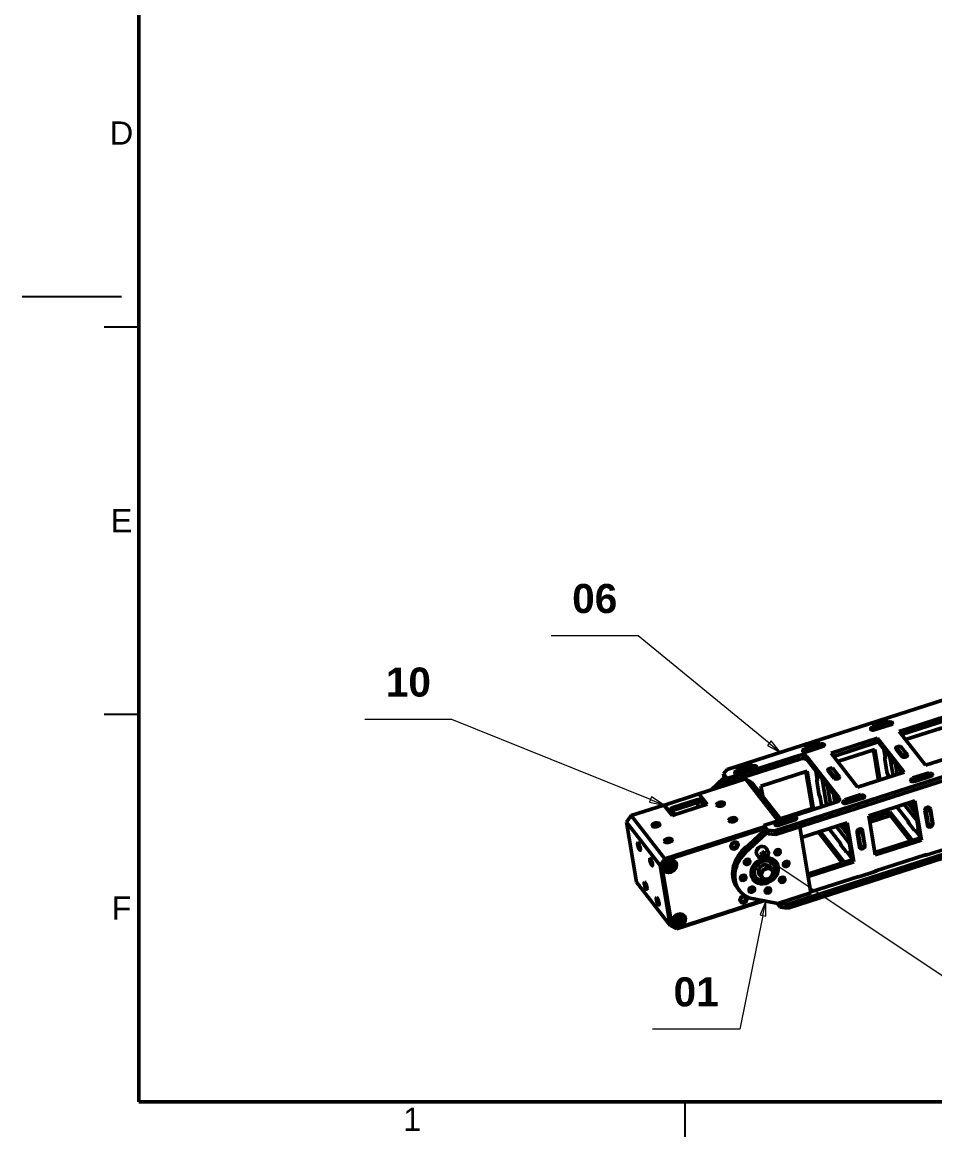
# Model space of a CAD drawing. Header units: millimetres. Extents: x 0 to 590, y 4 to 416.
# Drawn here: x -0.1 to 156.9, y 4 to 195.7 of the extents above; entities that cross this region are included whole.
import ezdxf

# ---------------------------------------------------------------- set-up
doc = ezdxf.new("R2010")
doc.units = ezdxf.units.MM
doc.layers.add('Sketch Geometry(INTECO)', color=7, linetype='Continuous', lineweight=50)
doc.layers.add('Symbols(INTECO)', color=7, linetype='Continuous', lineweight=18)
doc.layers.add('Visible Edges(INTECO)', color=7, linetype='Continuous', lineweight=50, true_color=0x262659)
doc.styles.add('Baloon tekst - INTECO', font='arialbd.ttf')
doc.styles.add('Current-ISO-INTECO', font='arial.ttf')

# ---------------------------------------------------------------- blocks, each defined once
blk = doc.blocks.new('Borders INTECO Okvir')
at = {"layer": 'Sketch Geometry(INTECO)'}
for p, q in [((20, 410), (20, 10)), ((20, 10), (584, 10))]:
    blk.add_line(p, q, dxfattribs=at)
at = {"layer": 'Sketch Geometry(INTECO)', "lineweight": 25}
for p, q in [((17, 148.5), (-0.07, 148.5)), ((14, 143.33), (20, 143.33)), ((14, 76.67), (20, 76.67)), ((114, 4), (114, 10))]:
    blk.add_line(p, q, dxfattribs=at)
at = {"layer": 'Symbols(INTECO)', "color": 7, "char_height": 4, "style": 'Current-ISO-INTECO'}
for s, insert, attachment_point in [('\\fArial|b0|i0;\\H4.0000;D', (17, 176.67), 5), ('\\fArial|b0|i0;\\H4.0000;E', (17, 110), 5), ('\\fArial|b0|i0;\\H4.0000;F', (17, 43.33), 5), ('\\fArial|b0|i0;\\H4.0000;1', (67, 5), 8)]:
    blk.add_mtext(s, dxfattribs=dict(at, insert=insert, attachment_point=attachment_point))
blk = doc.blocks.new('Balloon1')
at = {"layer": 'Symbols(INTECO)'}
blk.add_line((73.86, 75.79), (58.86, 75.79), dxfattribs=at)
at = {"layer": 'Symbols(INTECO)', "color": 7, "linetype": 'Continuous', "lineweight": 18}
for p, q in [((108.03, 62), (73.86, 75.79)), ((108.22, 62.46), (107.84, 61.54)), ((107.84, 61.54), (110.35, 61.06)), ((108.03, 62), (110.35, 61.06)), ((110.35, 61.06), (108.22, 62.46))]:
    blk.add_line(p, q, dxfattribs=at)
at = {"layer": 'Symbols(INTECO)', "color": 7, "linetype": 'Continuous', "lineweight": 18, "flags": 128}
blk.add_lwpolyline([(107.84, 61.54), (110.35, 61.06), (108.22, 62.46), (107.84, 61.54)], dxfattribs=at)
at = {"layer": 'Symbols(INTECO)', "color": 7}
blk.add_solid([(107.84, 61.54), (110.35, 61.06), (108.22, 62.46), (107.84, 61.54)], dxfattribs=at)
at = {"layer": 'Symbols(INTECO)', "color": 7, "insert": (66.36, 82.18), "char_height": 5, "attachment_point": 5, "style": 'Baloon tekst - INTECO'}
blk.add_mtext('10', dxfattribs=at)
blk = doc.blocks.new('Balloon2')
at = {"layer": 'Symbols(INTECO)'}
blk.add_line((105.93, 90.17), (90.93, 90.17), dxfattribs=at)
at = {"layer": 'Symbols(INTECO)', "color": 7, "linetype": 'Continuous', "lineweight": 18}
for p, q in [((128.46, 71.7), (105.93, 90.17)), ((128.78, 72.08), (128.14, 71.31)), ((128.14, 71.31), (130.39, 70.11)), ((128.46, 71.7), (130.39, 70.11)), ((130.39, 70.11), (128.78, 72.08))]:
    blk.add_line(p, q, dxfattribs=at)
at = {"layer": 'Symbols(INTECO)', "color": 7, "linetype": 'Continuous', "lineweight": 18, "flags": 128}
blk.add_lwpolyline([(128.14, 71.31), (130.39, 70.11), (128.78, 72.08), (128.14, 71.31)], dxfattribs=at)
at = {"layer": 'Symbols(INTECO)', "color": 7}
blk.add_solid([(128.14, 71.31), (130.39, 70.11), (128.78, 72.08), (128.14, 71.31)], dxfattribs=at)
at = {"layer": 'Symbols(INTECO)', "color": 7, "insert": (98.43, 96.56), "char_height": 5, "attachment_point": 5, "style": 'Baloon tekst - INTECO'}
blk.add_mtext('06', dxfattribs=at)
blk = doc.blocks.new('Balloon6')
at = {"layer": 'Symbols(INTECO)', "color": 7, "linetype": 'Continuous', "lineweight": 18}
for p, q in [((127.86, 44.51), (126.87, 42.16)), ((127.36, 42.06), (127.86, 44.51)), ((127.85, 41.97), (127.86, 44.51)), ((127.36, 42.06), (123.38, 22.51)), ((126.87, 42.16), (127.85, 41.97))]:
    blk.add_line(p, q, dxfattribs=at)
at = {"layer": 'Symbols(INTECO)'}
blk.add_line((123.38, 22.51), (108.38, 22.51), dxfattribs=at)
at = {"layer": 'Symbols(INTECO)', "color": 7, "linetype": 'Continuous', "lineweight": 18, "flags": 128}
blk.add_lwpolyline([(127.85, 41.97), (127.86, 44.51), (126.87, 42.16), (127.85, 41.97)], dxfattribs=at)
at = {"layer": 'Symbols(INTECO)', "color": 7}
blk.add_solid([(127.85, 41.97), (127.86, 44.51), (126.87, 42.16), (127.85, 41.97)], dxfattribs=at)
at = {"layer": 'Symbols(INTECO)', "color": 7, "insert": (115.88, 28.89), "char_height": 5, "attachment_point": 5, "style": 'Baloon tekst - INTECO'}
blk.add_mtext('01', dxfattribs=at)
blk = doc.blocks.new('Balloon11')
at = {"layer": 'Symbols(INTECO)', "color": 7, "linetype": 'Continuous', "lineweight": 18}
for p, q in [((129.14, 51.14), (127.06, 52.53)), ((129.42, 51.56), (127.06, 52.53)), ((127.06, 52.53), (128.86, 50.73)), ((128.86, 50.73), (129.42, 51.56)), ((129.14, 51.14), (172.99, 21.91))]:
    blk.add_line(p, q, dxfattribs=at)
at = {"layer": 'Symbols(INTECO)'}
blk.add_line((172.99, 21.91), (187.99, 21.91), dxfattribs=at)
at = {"layer": 'Symbols(INTECO)', "color": 7, "linetype": 'Continuous', "lineweight": 18, "flags": 128}
blk.add_lwpolyline([(129.42, 51.56), (127.06, 52.53), (128.86, 50.73), (129.42, 51.56)], dxfattribs=at)
at = {"layer": 'Symbols(INTECO)', "color": 7}
blk.add_solid([(129.42, 51.56), (127.06, 52.53), (128.86, 50.73), (129.42, 51.56)], dxfattribs=at)
at = {"layer": 'Symbols(INTECO)', "color": 7, "insert": (180.49, 28.17), "char_height": 5, "attachment_point": 5, "style": 'Baloon tekst - INTECO'}
blk.add_mtext('11', dxfattribs=at)

msp = doc.modelspace()

# ---------------------------------------------------------------- linework, layer by layer
at = {"layer": 'Visible Edges(INTECO)'}
for p, q in [((121.188, 67.15), (173.047, 83.827)), ((146.218, 74.58), (148.996, 75.474)), ((149.259, 75.138), (146.481, 74.244)), ((149.338, 74.871), (146.56, 73.977)), ((148.996, 75.474), (149.259, 75.138)), ((149.305, 74.86), (149.259, 75.138)), ((150.807, 73.731), (158.795, 76.299)), ((158.9, 75.667), (151.223, 73.198)), ((181.273, 73.292), (129.415, 56.615)), ((146.21, 74.426), (146.242, 74.436)), ((146.481, 74.244), (146.218, 74.58)), ((146.326, 73.934), (146.218, 74.58)), ((146.527, 73.968), (146.481, 74.244)), ((155.358, 67.903), (150.807, 73.731)), ((151.905, 72.325), (158.233, 74.36)), ((181.379, 72.66), (129.52, 55.983)), ((134.527, 70.821), (137.305, 71.714)), ((137.567, 71.378), (134.789, 70.484)), ((137.646, 71.111), (134.868, 70.218)), ((137.305, 71.714), (137.567, 71.378)), ((137.614, 71.101), (137.567, 71.378)), ((139.116, 69.971), (147.103, 72.54)), ((147.209, 71.907), (139.532, 69.439)), ((147.103, 72.54), (151.654, 66.712)), ((147.103, 72.54), (147.209, 71.907)), ((151.344, 66.612), (147.209, 71.907)), ((150.323, 70.993), (151.018, 71.216)), ((151.373, 69.648), (150.323, 70.993)), ((150.323, 70.993), (150.398, 70.546)), ((151.018, 71.216), (152.068, 69.871)), ((151.169, 71.043), (152.219, 69.698)), ((121.225, 65.62), (133.611, 69.603)), ((134.518, 70.666), (134.551, 70.676)), ((134.789, 70.484), (134.527, 70.821)), ((134.635, 70.174), (134.527, 70.821)), ((134.836, 70.208), (134.789, 70.484)), ((134.887, 69.452), (140.488, 62.279)), ((143.667, 64.143), (139.116, 69.971)), ((140.214, 68.565), (146.599, 70.619)), ((147.282, 65.306), (146.404, 70.556)), ((146.599, 70.619), (147.478, 65.369)), ((148.177, 70.668), (148.457, 68.995)), ((148.457, 68.995), (148.35, 69.133)), ((149.766, 66.104), (149.227, 69.323)), ((151.293, 69.4), (150.243, 70.745)), ((152.068, 69.871), (151.373, 69.648)), ((151.43, 69.312), (151.373, 69.648)), ((152.068, 69.871), (152.141, 69.431)), ((163.345, 70.471), (155.358, 67.903)), ((120.612, 66.404), (121.188, 67.15)), ((133.716, 68.971), (121.33, 64.988)), ((122.835, 67.061), (125.614, 67.954)), ((125.876, 67.618), (123.098, 66.725)), ((125.955, 67.351), (123.177, 66.458)), ((125.614, 67.954), (125.876, 67.618)), ((125.922, 67.341), (125.876, 67.618)), ((140.439, 61.845), (134.992, 68.82)), ((138.632, 67.233), (139.326, 67.456)), ((139.682, 65.888), (138.632, 67.233)), ((138.632, 67.233), (138.706, 66.786)), ((139.326, 67.456), (140.376, 66.111)), ((139.477, 67.283), (140.527, 65.938)), ((148.764, 66.43), (148.341, 68.958)), ((150.159, 68.13), (150.46, 66.328)), ((116.366, 62.999), (124.354, 65.567)), ((120.525, 65.598), (118.446, 63.667)), ((118.828, 63.79), (120.63, 65.463)), ((120.63, 65.463), (118.828, 63.79)), ((120.788, 65.682), (120.525, 65.598)), ((120.525, 65.598), (120.63, 65.463)), ((120.718, 65.772), (120.612, 66.404)), ((121.225, 65.62), (120.612, 66.404)), ((120.63, 65.463), (120.893, 65.548)), ((120.893, 65.548), (120.63, 65.463)), ((120.63, 65.463), (120.892, 65.127)), ((121.33, 64.988), (120.718, 65.772)), ((121.155, 65.212), (120.892, 65.127)), ((121.33, 64.988), (121.225, 65.62)), ((122.827, 66.906), (122.86, 66.917)), ((123.098, 66.725), (122.835, 67.061)), ((122.944, 66.414), (122.835, 67.061)), ((123.144, 66.448), (123.098, 66.725)), ((129.994, 58.344), (124.354, 65.567)), ((124.354, 65.567), (125.421, 65.022)), ((127.037, 64.328), (134.966, 66.877)), ((135.831, 60.471), (134.77, 66.815)), ((134.966, 66.877), (136.067, 60.297)), ((136.485, 66.908), (136.765, 65.236)), ((137.073, 62.67), (136.65, 65.199)), ((136.765, 65.236), (136.658, 65.373)), ((138.297, 61.014), (137.536, 65.563)), ((139.601, 65.64), (138.551, 66.985)), ((140.376, 66.111), (139.682, 65.888)), ((139.738, 65.552), (139.682, 65.888)), ((140.376, 66.111), (140.45, 65.671)), ((151.654, 66.712), (143.667, 64.143)), ((148.724, 66.666), (148.88, 66.467)), ((148.88, 66.467), (148.982, 65.852)), ((151.182, 66.56), (151.126, 66.891)), ((153.124, 65.572), (153.156, 65.582)), ((153.132, 65.726), (155.91, 66.62)), ((153.395, 65.39), (153.132, 65.726)), ((153.24, 65.08), (153.132, 65.726)), ((156.173, 66.283), (153.395, 65.39)), ((153.441, 65.114), (153.395, 65.39)), ((156.252, 66.017), (153.474, 65.123)), ((155.91, 66.62), (156.173, 66.283)), ((156.219, 66.006), (156.173, 66.283)), ((120.892, 65.127), (119.784, 64.098)), ((130.507, 58.509), (125.421, 65.022)), ((127.329, 62.578), (127.037, 64.328)), ((138.467, 64.37), (138.991, 61.237)), ((110.411, 61.055), (116.338, 62.961)), ((111.722, 60.552), (116.181, 61.986)), ((111.772, 60.423), (116.23, 61.857)), ((111.8, 60.136), (116.259, 61.57)), ((116.217, 60.758), (116.09, 61.516)), ((117.729, 61.179), (116.338, 62.961)), ((116.366, 62.999), (116.343, 62.954)), ((116.366, 62.999), (117.784, 61.183)), ((116.546, 61.823), (117.254, 61.012)), ((116.623, 61.938), (117.383, 61.068)), ((139.912, 61.533), (127.526, 57.55)), ((137.033, 62.906), (137.188, 62.707)), ((137.188, 62.707), (137.514, 60.762)), ((139.771, 61.488), (139.513, 63.031)), ((139.731, 61.725), (140.372, 61.931)), ((141.432, 61.812), (141.465, 61.822)), ((141.441, 61.967), (144.219, 62.86)), ((141.703, 61.63), (141.441, 61.967)), ((141.549, 61.32), (141.441, 61.967)), ((144.481, 62.524), (141.703, 61.63)), ((141.75, 61.354), (141.703, 61.63)), ((144.56, 62.257), (141.782, 61.364)), ((144.219, 62.86), (144.481, 62.524)), ((144.528, 62.247), (144.481, 62.524)), ((145.584, 59.215), (153.513, 61.765)), ((152.354, 61.392), (153.646, 59.738)), ((154.379, 55.358), (153.317, 61.702)), ((153.513, 61.765), (154.641, 55.022)), ((104.675, 59.239), (110.347, 61.063)), ((111.765, 59.247), (110.347, 61.063)), ((110.411, 61.055), (110.387, 61.011)), ((111.802, 59.273), (110.411, 61.055)), ((112.148, 59.385), (111.517, 60.296)), ((112.213, 59.391), (111.625, 60.24)), ((111.765, 59.247), (117.784, 61.183)), ((116.238, 60.802), (116.327, 60.714)), ((117.383, 61.068), (117.371, 61.05)), ((117.383, 61.068), (117.729, 61.179)), ((117.729, 61.179), (117.731, 61.166)), ((130.351, 58.709), (135.831, 60.471)), ((183.388, 60.65), (131.53, 43.973)), ((183.494, 60.018), (131.635, 43.341)), ((135.831, 60.471), (135.987, 60.271)), ((145.661, 58.753), (149.218, 59.897)), ((149.218, 59.897), (153.087, 54.943)), ((149.218, 59.897), (149.324, 59.265)), ((150.42, 60.77), (152.473, 58.14)), ((153.883, 58.321), (151.66, 61.169)), ((152.922, 61.089), (153.395, 61.24)), ((153.556, 60.277), (152.922, 61.089)), ((153.5, 60.608), (153.338, 60.556)), ((155.678, 57.576), (155.255, 60.104)), ((155.458, 60.029), (155.264, 60.279)), ((156.153, 60.253), (155.458, 60.029)), ((155.881, 57.501), (155.458, 60.029)), ((155.503, 60.605), (155.799, 60.7)), ((155.803, 60.7), (156.153, 60.253)), ((155.958, 60.502), (155.928, 60.683)), ((156.153, 60.253), (156.576, 57.724)), ((156.181, 60.402), (156.604, 57.874)), ((103.89, 58.098), (104.675, 59.239)), ((105.617, 47.774), (103.89, 58.098)), ((109.701, 50.656), (103.89, 58.098)), ((110.486, 51.797), (104.675, 59.239)), ((111.802, 59.273), (112.148, 59.385)), ((111.802, 59.273), (111.805, 59.26)), ((112.148, 59.385), (112.165, 59.376)), ((127.526, 57.55), (127.632, 56.918)), ((128.139, 56.766), (127.526, 57.55)), ((129.741, 58.052), (129.773, 58.063)), ((129.749, 58.207), (132.528, 59.1)), ((130.012, 57.871), (129.749, 58.207)), ((129.857, 57.56), (129.749, 58.207)), ((132.79, 58.764), (130.012, 57.871)), ((130.058, 57.594), (130.012, 57.871)), ((132.869, 58.497), (130.091, 57.604)), ((132.528, 59.1), (132.79, 58.764)), ((132.836, 58.487), (132.79, 58.764)), ((134.029, 55.499), (141.88, 58.023)), ((140.663, 57.632), (142.032, 55.878)), ((142.745, 51.617), (141.684, 57.96)), ((141.88, 58.023), (143.008, 51.281)), ((146.712, 52.472), (145.584, 59.215)), ((149.324, 59.265), (145.767, 58.121)), ((152.777, 54.843), (149.324, 59.265)), ((153.408, 56.758), (152.358, 58.103)), ((152.473, 58.14), (152.513, 57.904)), ((155.638, 57.812), (155.881, 57.501)), ((156.576, 57.724), (155.881, 57.501)), ((127.569, 57.291), (110.486, 51.797)), ((127.615, 57.016), (110.661, 51.564)), ((124.088, 53.4), (127.544, 56.609)), ((127.806, 56.273), (124.351, 53.064)), ((127.806, 56.273), (124.351, 53.064)), ((127.911, 56.139), (124.456, 52.93)), ((127.544, 56.609), (127.807, 56.694)), ((127.544, 56.609), (127.806, 56.273)), ((128.244, 56.134), (127.632, 56.918)), ((128.069, 56.358), (127.806, 56.273)), ((128.069, 56.358), (127.806, 56.273)), ((127.806, 56.273), (127.911, 56.139)), ((128.174, 56.223), (127.911, 56.139)), ((129.415, 56.615), (128.139, 56.766)), ((128.139, 56.766), (128.244, 56.134)), ((128.244, 56.134), (129.52, 55.983)), ((129.52, 55.983), (129.415, 56.615)), ((135.624, 45.963), (133.722, 57.334)), ((141.086, 51.083), (137.107, 56.178)), ((137.223, 56.526), (141.396, 51.183)), ((138.728, 57.01), (140.782, 54.38)), ((142.269, 54.462), (139.968, 57.409)), ((141.231, 57.329), (141.761, 57.499)), ((141.942, 56.418), (141.231, 57.329)), ((141.867, 56.867), (141.647, 56.796)), ((143.986, 53.816), (143.563, 56.345)), ((143.767, 56.27), (143.572, 56.519)), ((144.461, 56.493), (143.767, 56.27)), ((144.19, 53.741), (143.767, 56.27)), ((143.811, 56.845), (144.108, 56.94)), ((144.112, 56.94), (144.461, 56.493)), ((144.266, 56.743), (144.236, 56.923)), ((144.461, 56.493), (144.884, 53.965)), ((144.49, 56.642), (144.913, 54.114)), ((153.524, 56.795), (154.306, 55.793)), ((153.545, 56.67), (153.524, 56.795)), ((128.174, 53.287), (127.859, 53.69)), ((141.716, 52.998), (140.666, 54.343)), ((140.782, 54.38), (140.821, 54.144)), ((143.947, 54.052), (144.19, 53.741)), ((144.884, 53.965), (144.19, 53.741)), ((146.645, 52.871), (154.379, 55.358)), ((154.641, 55.022), (146.712, 52.472)), ((154.379, 55.358), (154.641, 55.022)), ((110.486, 51.797), (109.701, 50.656)), ((110.486, 51.797), (110.661, 51.564)), ((126.676, 52.117), (126.361, 52.521)), ((127.059, 52.528), (127.207, 52.909)), ((127.313, 52.277), (127.059, 52.528)), ((127.138, 52.501), (127.313, 52.277)), ((127.207, 52.909), (127.608, 53.038)), ((127.714, 52.406), (127.313, 52.277)), ((127.539, 52.63), (127.714, 52.406)), ((127.608, 53.038), (127.861, 52.786)), ((127.861, 52.786), (127.714, 52.406)), ((141.832, 53.035), (142.692, 51.934)), ((141.853, 52.91), (141.832, 53.035)), ((146.632, 49.671), (155.545, 52.537)), ((155.349, 52.474), (155.355, 52.438)), ((155.545, 52.537), (155.556, 52.471)), ((158.367, 53.375), (155.589, 52.481)), ((109.701, 50.656), (111.428, 40.332)), ((109.701, 50.656), (109.968, 50.557)), ((110.661, 51.564), (109.968, 50.557)), ((109.968, 50.557), (111.672, 40.372)), ((111.541, 51.102), (111.602, 51.024)), ((111.617, 51.169), (111.589, 51.159)), ((128.526, 50.472), (128.937, 49.945)), ((129.18, 51.055), (128.883, 51.436)), ((135.09, 49.155), (142.745, 51.617)), ((143.008, 51.281), (135.157, 48.756)), ((142.745, 51.617), (143.008, 51.281)), ((126.028, 48.593), (125.73, 48.974)), ((126.752, 49.087), (127.164, 48.56)), ((135.597, 46.122), (143.854, 48.777)), ((143.658, 48.714), (143.664, 48.678)), ((143.854, 48.777), (143.865, 48.712)), ((146.675, 49.615), (143.897, 48.721)), ((146.632, 49.671), (146.643, 49.604)), ((111.428, 40.332), (105.617, 47.774)), ((122.972, 46.82), (123.234, 46.484)), ((123.234, 46.484), (123.339, 46.349)), ((112.496, 39.787), (127.441, 44.593)), ((112.614, 39.891), (127.312, 44.617)), ((125.799, 44.901), (129.92, 44.129)), ((130.359, 43.491), (129.852, 44.141)), ((129.92, 44.129), (135.624, 45.963)), ((130.254, 44.123), (130.184, 44.213)), ((131.53, 43.973), (130.254, 44.123)), ((130.254, 44.123), (130.359, 43.491)), ((130.359, 43.491), (131.635, 43.341)), ((131.635, 43.341), (131.53, 43.973)), ((111.428, 40.332), (111.672, 40.372)), ((111.428, 40.332), (112.496, 39.787)), ((111.672, 40.372), (112.614, 39.891)), ((113.092, 41.831), (113.153, 41.753)), ((113.168, 41.898), (113.14, 41.888)), ((112.496, 39.787), (112.614, 39.891))]:
    msp.add_line(p, q, dxfattribs=at)
for centre, major_axis, ratio, start_param, end_param in [((149.163, 75.095), (0.493, 0.083), 0.5194042, 4.9871344, 7.9036574), ((146.385, 74.202), (-0.493, -0.083), 0.5194042, 4.9871344, 8.128727), ((137.471, 71.335), (0.493, 0.083), 0.5194042, 4.9871344, 7.9036574), ((150.706, 70.894), (-0.493, -0.083), 0.5194042, 4.3300106, 6.5579307), ((150.706, 70.894), (0.493, 0.083), 0.5194042, 0.2747454, 0.5068944), ((133.961, 69.155), (0.986, 0.165), 0.5194042, 0.2747454, 1.8455417), ((134.066, 68.522), (0.986, 0.165), 0.5194042, 0.2747454, 1.8455417), ((134.693, 70.442), (-0.493, -0.083), 0.5194042, 4.9871344, 8.128727), ((148.804, 69.107), (0.394, 0.308), 0.822479, 1.9990453, 2.7217795), ((151.756, 69.549), (0.493, 0.083), 0.5194042, 3.416338, 6.5579307), ((125.78, 67.575), (0.493, 0.083), 0.5194042, 4.9871344, 7.9036574), ((139.014, 67.134), (-0.493, -0.083), 0.5194042, 4.3300106, 6.5579307), ((139.014, 67.134), (0.493, 0.083), 0.5194042, 0.2747454, 0.5068944), ((123.002, 66.682), (-0.493, -0.083), 0.5194042, 4.9871344, 8.128727), ((137.113, 65.347), (0.394, 0.308), 0.822479, 1.9990453, 2.7217795), ((140.064, 65.789), (0.493, 0.083), 0.5194042, 3.416338, 6.5579307), ((148.964, 66.915), (0.394, 0.308), 0.822479, 3.6772932, 3.9579584), ((149.227, 66.579), (-0.394, -0.308), 0.822479, 5.8633722, 6.5861064), ((153.299, 65.347), (-0.493, -0.083), 0.5194042, 4.9871344, 8.128727), ((156.077, 66.241), (0.493, 0.083), 0.5194042, 4.9871344, 7.9036574), ((116.304, 61.829), (0.345, 0.058), 0.5194042, 0.309652, 1.8455417), ((116.318, 61.744), (0.247, 0.041), 0.5194042, 0.309652, 1.8455417), ((120.097, 61.081), (-0.505, -0.085), 0.5194042, 2.6822467, 6.7425313), ((137.273, 63.155), (0.394, 0.308), 0.822479, 3.6772932, 3.9579584), ((137.536, 62.819), (-0.394, -0.308), 0.822479, 5.8633722, 6.5861064), ((139.562, 61.982), (0.986, 0.165), 0.5194042, 4.9871344, 6.5579307), ((141.607, 61.588), (-0.493, -0.083), 0.5194042, 4.9871344, 8.128727), ((144.385, 62.481), (0.493, 0.083), 0.5194042, 4.9871344, 7.9036574), ((111.845, 60.395), (-0.345, -0.058), 0.5194042, 4.9871344, 6.5230241), ((111.859, 60.311), (-0.247, -0.041), 0.5194042, 4.9871344, 6.5230241), ((116.255, 60.714), (-0.0325, 0.0946), 0.2604649, 5.8021162, 7.285646), ((155.718, 60.253), (0.394, 0.308), 0.822479, 5.8633722, 9.0049648), ((108.984, 57.508), (-0.505, -0.085), 0.5194042, 2.6822467, 6.7425313), ((122.197, 58.391), (-0.505, -0.085), 0.5194042, 2.6822467, 6.7425313), ((129.916, 57.828), (-0.493, -0.083), 0.5194042, 4.9871344, 8.128727), ((132.694, 58.721), (0.493, 0.083), 0.5194042, 4.9871344, 7.9036574), ((152.821, 58.251), (-0.493, -0.083), 0.5194042, 5.8351964, 6.5579307), ((155.878, 58.061), (0.394, 0.308), 0.822479, 3.6772932, 3.9579584), ((156.141, 57.725), (-0.394, -0.308), 0.822479, 5.8633722, 9.0049648), ((136.181, 55.88), (0.986, 0.165), 0.5194042, 0.2747454, 0.8620505), ((144.026, 56.493), (0.394, 0.308), 0.822479, 5.8633722, 9.0049648), ((153.871, 56.907), (-0.493, -0.083), 0.5194042, 0.2747454, 0.9974796), ((106.195, 53.98), (0.157, -0.488), 0.2318352, 3.5412359, 5.8835421), ((111.085, 54.818), (-0.505, -0.085), 0.5194042, 2.6822467, 6.7425313), ((121.952, 54.77), (-0.404, -0.315), 0.822479, 1.1253175, 2.0162752), ((126.956, 50.653), (3.842, 3), 0.822479, 1.5138445, 2.0425909), ((127.11, 53.106), (-0.749, -0.585), 0.822479, 3.1415927, 6.2831853), ((141.129, 54.492), (-0.493, -0.083), 0.5194042, 5.8351964, 6.5579307), ((144.187, 54.301), (0.394, 0.308), 0.822479, 3.6772932, 3.9579584), ((144.449, 53.965), (-0.394, -0.308), 0.822479, 5.8633722, 9.0049648), ((127.307, 50.205), (-4.335, -3.385), 0.822479, 4.8161746, 6.2831853), ((127.569, 49.869), (-4.335, -3.385), 0.822479, 4.8161746, 6.2831853), ((127.569, 49.869), (-4.335, -3.385), 0.822479, 4.8161746, 6.2831853), ((127.674, 49.734), (-4.335, -3.385), 0.822479, 4.8161746, 6.9105697), ((127.674, 49.734), (1.97, 1.539), 0.822479, 1.1475828, 7.2801684), ((127.604, 49.824), (1.576, 1.231), 0.822479, 4.8050294, 10.9029339), ((127.307, 50.205), (1.576, 1.231), 0.822479, 0, 0.6349143), ((129.527, 53.431), (0.394, 0.308), 0.822479, 3.9542842, 5.4704937), ((129.79, 53.095), (0.394, 0.308), 0.822479, 3.3505793, 6.0741987), ((129.79, 53.095), (-0.394, -0.308), 0.822479, 0.2089866, 2.932606), ((129.474, 53.498), (0.315, 0.246), 0.822479, 4.265465, 5.159313), ((142.179, 53.147), (-0.493, -0.083), 0.5194042, 0.2747454, 0.9974796), ((155.414, 52.705), (-0.493, -0.083), 0.5194042, 1.1228075, 1.8455417), ((108.296, 51.29), (0.157, -0.488), 0.2318352, 3.5412359, 5.8835421), ((111.338, 50.558), (-0.946, -0.739), 0.822479, 0.021613, 3.1199796), ((111.102, 50.86), (-0.552, -0.431), 0.822479, 0.050315, 3.0912777), ((111.119, 50.838), (-0.591, -0.462), 0.822479, 0.1025657, 3.0390269), ((110.9, 51.118), (0.552, 0.431), 0.822479, 3.6345997, 5.4981649), ((110.874, 51.152), (0.512, 0.4), 0.822479, 3.6726061, 5.7521718), ((111.119, 50.838), (-0.67, -0.523), 0.822479, 0.288757, 2.8528356), ((110.962, 51.04), (0.552, 0.431), 0.822479, 5.4981649, 5.915719), ((124.288, 51.747), (0.394, 0.308), 0.822479, 3.9542842, 5.4704937), ((124.551, 51.41), (0.394, 0.308), 0.822479, 3.3505793, 6.0741987), ((124.551, 51.41), (-0.394, -0.308), 0.822479, 0.2089866, 2.932606), ((124.236, 51.814), (0.315, 0.246), 0.822479, 4.265465, 5.159313), ((127.307, 50.205), (-1.576, -1.231), 0.822479, 5.648271, 6.2831853), ((127.639, 49.779), (1.498, 1.169), 0.822479, 4.9449905, 10.7629728), ((127.569, 49.869), (1.97, 1.539), 0.822479, 3.1830983, 6.2416797), ((127.569, 49.869), (-1.97, -1.539), 0.822479, 0.0415057, 3.100087), ((127.639, 49.779), (0.887, 0.692), 0.822479, 0, 3.1415927), ((127.307, 50.205), (1.97, 1.539), 0.822479, 5.2007656, 6.1374418), ((131.011, 51.396), (0.394, 0.308), 0.822479, 3.9542842, 5.4704937), ((131.273, 51.06), (0.394, 0.308), 0.822479, 3.3505793, 6.0741987), ((131.273, 51.06), (-0.394, -0.308), 0.822479, 0.2089866, 2.932606), ((130.958, 51.463), (0.315, 0.246), 0.822479, 4.265465, 5.159313), ((123.602, 49.014), (0.394, 0.308), 0.822479, 3.9542842, 5.4704937), ((123.865, 48.678), (0.394, 0.308), 0.822479, 3.3505793, 6.0741987), ((123.865, 48.678), (-0.394, -0.308), 0.822479, 0.2089866, 2.932606), ((123.55, 49.081), (0.315, 0.246), 0.822479, 4.265465, 5.159313), ((127.307, 50.205), (-1.97, -1.539), 0.822479, 0.1457435, 1.0824198), ((130.325, 48.663), (0.394, 0.308), 0.822479, 3.9542842, 5.4704937), ((130.587, 48.327), (0.394, 0.308), 0.822479, 3.3505793, 6.0741987), ((130.587, 48.327), (-0.394, -0.308), 0.822479, 0.2089866, 2.932606), ((130.272, 48.731), (0.315, 0.246), 0.822479, 4.265465, 5.159313), ((143.722, 48.946), (-0.493, -0.083), 0.5194042, 1.1228075, 1.8455417), ((146.5, 49.839), (-0.493, -0.083), 0.5194042, 1.8455417, 2.568276), ((107.324, 47.237), (0.157, -0.488), 0.2318352, 3.5412359, 5.8835421), ((125.086, 46.979), (0.394, 0.308), 0.822479, 3.9542842, 5.4704937), ((125.349, 46.643), (0.394, 0.308), 0.822479, 3.3505793, 6.0741987), ((125.349, 46.643), (-0.394, -0.308), 0.822479, 0.2089866, 2.932606), ((125.034, 47.046), (0.315, 0.246), 0.822479, 4.265465, 5.159313), ((127.871, 46.834), (0.394, 0.308), 0.822479, 3.9542842, 5.4704937), ((128.133, 46.498), (0.394, 0.308), 0.822479, 3.3505793, 6.0741987), ((128.133, 46.498), (-0.394, -0.308), 0.822479, 0.2089866, 2.932606), ((127.818, 46.901), (0.315, 0.246), 0.822479, 4.265465, 5.159313), ((109.424, 44.547), (0.157, -0.488), 0.2318352, 3.5412359, 5.8835421), ((123.503, 45.499), (0.404, 0.315), 0.822479, 4.2669101, 5.1578678), ((112.889, 41.287), (-0.946, -0.739), 0.822479, 0.021613, 3.1199796), ((112.653, 41.589), (-0.552, -0.431), 0.822479, 0.050315, 3.0912777), ((112.67, 41.567), (-0.591, -0.462), 0.822479, 0.1025657, 3.0390269), ((112.451, 41.847), (0.552, 0.431), 0.822479, 3.6345997, 5.4981649), ((112.425, 41.881), (0.512, 0.4), 0.822479, 3.6726061, 5.7521718), ((112.67, 41.567), (-0.67, -0.523), 0.822479, 0.288757, 2.8528356), ((112.513, 41.769), (0.552, 0.431), 0.822479, 5.4981649, 5.915719)]:
    msp.add_ellipse(centre, major_axis=major_axis, ratio=ratio, start_param=start_param, end_param=end_param, dxfattribs=at)
for centre, major_axis, ratio in [((120.074, 61.218), (-0.666, -0.111), 0.5194042), ((108.961, 57.645), (-0.666, -0.111), 0.5194042), ((122.174, 58.528), (-0.666, -0.111), 0.5194042), ((106.045, 53.931), (-0.207, 0.643), 0.2318352), ((111.062, 54.955), (-0.666, -0.111), 0.5194042), ((122.477, 54.098), (-0.532, -0.415), 0.822479), ((122.42, 54.17), (-0.404, -0.315), 0.822479), ((108.145, 51.242), (-0.207, 0.643), 0.2318352), ((124.656, 51.276), (0.394, 0.308), 0.822479), ((129.895, 52.96), (0.394, 0.308), 0.822479), ((111.364, 50.524), (0.946, 0.739), 0.822479), ((111.364, 50.524), (-0.887, -0.692), 0.822479), ((111.364, 50.524), (0.67, 0.523), 0.822479), ((128.05, 49.252), (0.887, 0.692), 0.822479), ((128.077, 49.219), (0.828, 0.646), 0.822479), ((131.378, 50.925), (-0.394, -0.308), 0.822479), ((123.97, 48.543), (0.394, 0.308), 0.822479), ((130.692, 48.193), (-0.394, -0.308), 0.822479), ((107.173, 47.189), (-0.207, 0.643), 0.2318352), ((125.454, 46.508), (-0.394, -0.308), 0.822479), ((128.238, 46.363), (-0.394, -0.308), 0.822479), ((109.273, 44.499), (-0.207, 0.643), 0.2318352), ((124.028, 44.827), (-0.532, -0.415), 0.822479), ((123.971, 44.899), (-0.404, -0.315), 0.822479), ((112.915, 41.253), (0.946, 0.739), 0.822479), ((112.915, 41.253), (-0.887, -0.692), 0.822479), ((112.915, 41.253), (0.67, 0.523), 0.822479)]:
    msp.add_ellipse(centre, major_axis=major_axis, ratio=ratio, dxfattribs=at)
for points, knots in [([(116.528, 61.591), (116.514, 61.594), (116.498, 61.596), (116.465, 61.599), (116.447, 61.599), (116.41, 61.598), (116.39, 61.597), (116.352, 61.592), (116.333, 61.589), (116.295, 61.581), (116.277, 61.576), (116.259, 61.57)], [0.66699733, 0.66699733, 0.66699733, 0.66699733, 0.84775713, 0.84775713, 1.02851693, 1.02851693, 1.20927673, 1.20927673, 1.39003653, 1.39003653, 1.57079633, 1.57079633, 1.57079633, 1.57079633]), ([(116.582, 61.612), (116.567, 61.6), (116.549, 61.587), (116.529, 61.591), (116.529, 61.591), (116.528, 61.591)], [0, 0, 0, 0, 0.041096217, 0.041096217, 0.041287949, 0.041287949, 0.041287949, 0.041287949]), ([(111.8, 60.136), (111.775, 60.128), (111.752, 60.119), (111.727, 60.107), (111.723, 60.105), (111.72, 60.103)], [1.57079633, 1.57079633, 1.57079633, 1.57079633, 1.83000652, 1.83000652, 1.87914824, 1.87914824, 1.87914824, 1.87914824]), ([(128.174, 53.287), (128.225, 53.221), (128.264, 53.145), (128.314, 52.982), (128.325, 52.895), (128.316, 52.715), (128.297, 52.623), (128.229, 52.444), (128.18, 52.357), (128.058, 52.197), (127.985, 52.124), (127.823, 52), (127.733, 51.95), (127.545, 51.876), (127.447, 51.853), (127.255, 51.838), (127.159, 51.845), (126.982, 51.889), (126.9, 51.926), (126.77, 52.015), (126.719, 52.063), (126.676, 52.117)], [1.1509832, 1.1509832, 1.1509832, 1.1509832, 1.4564517, 1.4564517, 1.7664081, 1.7664081, 2.0853126, 2.0853126, 2.4109011, 2.4109011, 2.7393667, 2.7393667, 3.0684703, 3.0684703, 3.3967602, 3.3967602, 3.7217699, 3.7217699, 4.0394273, 4.0394273, 4.2925758, 4.2925758, 4.2925758, 4.2925758])]:
    msp.add_open_spline(points, degree=3, knots=knots, dxfattribs=at)
for points, weights in [([(127.074, 52.566), (127.103, 52.536), (127.138, 52.501)], [1.05057464797, 1.03184091291, 1]), ([(127.138, 52.501), (127.316, 52.593), (127.539, 52.63)], [1, 1.15470053838, 1]), ([(127.539, 52.63), (127.586, 52.831), (127.668, 52.978)], [1, 1.14113029777, 1.02475973411])]:
    msp.add_rational_spline(points, weights, degree=2, dxfattribs=at)
for points in [[(111.589, 51.159), (111.583, 51.153), (111.572, 51.14), (111.557, 51.121), (111.546, 51.108), (111.541, 51.102)], [(113.14, 41.888), (113.134, 41.882), (113.123, 41.869), (113.108, 41.85), (113.097, 41.837), (113.092, 41.831)]]:
    msp.add_open_spline(points, degree=3, dxfattribs=at)

# ---------------------------------------------------------------- block references
msp.add_blockref('Borders INTECO Okvir', (0, 0))
at = {"layer": 'Symbols(INTECO)'}
for name in ['Balloon2', 'Balloon1', 'Balloon11', 'Balloon6']:
    msp.add_blockref(name, (0, 0), dxfattribs=at)

doc.saveas('drawing.dxf')
